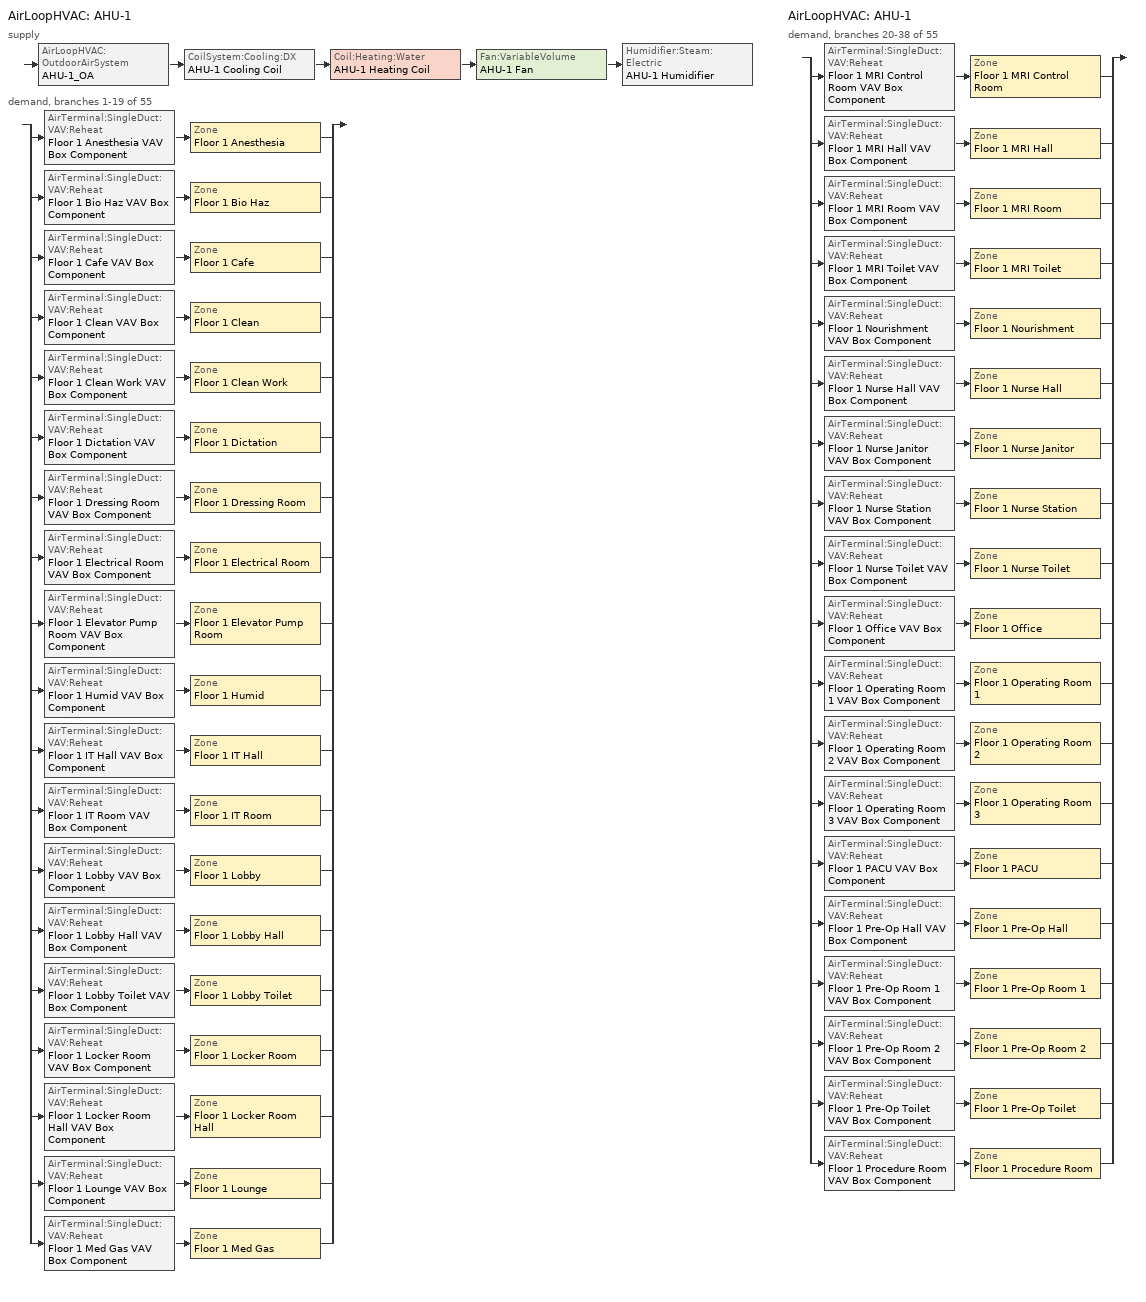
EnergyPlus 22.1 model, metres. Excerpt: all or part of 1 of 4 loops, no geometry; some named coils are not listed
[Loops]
AirLoopHVAC 'AHU-1'
 supply: AirLoopHVAC:OutdoorAirSystem 'AHU-1_OA' > CoilSystem:Cooling:DX 'AHU-1 Cooling Coil' > Coil:Heating:Water 'AHU-1 Heating Coil' > Fan:VariableVolume 'AHU-1 Fan' > Humidifier:Steam:Electric 'AHU-1 Humidifier'
 demand, branches 1-19 of 55: split
  | AirTerminal:SingleDuct:VAV:Reheat 'Floor 1 Anesthesia VAV Box Component' > Zone 'Floor 1 Anesthesia'
  | AirTerminal:SingleDuct:VAV:Reheat 'Floor 1 Bio Haz VAV Box Component' > Zone 'Floor 1 Bio Haz'
  | AirTerminal:SingleDuct:VAV:Reheat 'Floor 1 Cafe VAV Box Component' > Zone 'Floor 1 Cafe'
  | AirTerminal:SingleDuct:VAV:Reheat 'Floor 1 Clean VAV Box Component' > Zone 'Floor 1 Clean'
  | AirTerminal:SingleDuct:VAV:Reheat 'Floor 1 Clean Work VAV Box Component' > Zone 'Floor 1 Clean Work'
  | AirTerminal:SingleDuct:VAV:Reheat 'Floor 1 Dictation VAV Box Component' > Zone 'Floor 1 Dictation'
  | AirTerminal:SingleDuct:VAV:Reheat 'Floor 1 Dressing Room VAV Box Component' > Zone 'Floor 1 Dressing Room'
  | AirTerminal:SingleDuct:VAV:Reheat 'Floor 1 Electrical Room VAV Box Component' > Zone 'Floor 1 Electrical Room'
  | AirTerminal:SingleDuct:VAV:Reheat 'Floor 1 Elevator Pump Room VAV Box Component' > Zone 'Floor 1 Elevator Pump Room'
  | AirTerminal:SingleDuct:VAV:Reheat 'Floor 1 Humid VAV Box Component' > Zone 'Floor 1 Humid'
  | AirTerminal:SingleDuct:VAV:Reheat 'Floor 1 IT Hall VAV Box Component' > Zone 'Floor 1 IT Hall'
  | AirTerminal:SingleDuct:VAV:Reheat 'Floor 1 IT Room VAV Box Component' > Zone 'Floor 1 IT Room'
  | AirTerminal:SingleDuct:VAV:Reheat 'Floor 1 Lobby VAV Box Component' > Zone 'Floor 1 Lobby'
  | AirTerminal:SingleDuct:VAV:Reheat 'Floor 1 Lobby Hall VAV Box Component' > Zone 'Floor 1 Lobby Hall'
  | AirTerminal:SingleDuct:VAV:Reheat 'Floor 1 Lobby Toilet VAV Box Component' > Zone 'Floor 1 Lobby Toilet'
  | AirTerminal:SingleDuct:VAV:Reheat 'Floor 1 Locker Room VAV Box Component' > Zone 'Floor 1 Locker Room'
  | AirTerminal:SingleDuct:VAV:Reheat 'Floor 1 Locker Room Hall VAV Box Component' > Zone 'Floor 1 Locker Room Hall'
  | AirTerminal:SingleDuct:VAV:Reheat 'Floor 1 Lounge VAV Box Component' > Zone 'Floor 1 Lounge'
  | AirTerminal:SingleDuct:VAV:Reheat 'Floor 1 Med Gas VAV Box Component' > Zone 'Floor 1 Med Gas'
AirLoopHVAC 'AHU-1'
 demand, branches 20-38 of 55: split
  | AirTerminal:SingleDuct:VAV:Reheat 'Floor 1 MRI Control Room VAV Box Component' > Zone 'Floor 1 MRI Control Room'
  | AirTerminal:SingleDuct:VAV:Reheat 'Floor 1 MRI Hall VAV Box Component' > Zone 'Floor 1 MRI Hall'
  | AirTerminal:SingleDuct:VAV:Reheat 'Floor 1 MRI Room VAV Box Component' > Zone 'Floor 1 MRI Room'
  | AirTerminal:SingleDuct:VAV:Reheat 'Floor 1 MRI Toilet VAV Box Component' > Zone 'Floor 1 MRI Toilet'
  | AirTerminal:SingleDuct:VAV:Reheat 'Floor 1 Nourishment VAV Box Component' > Zone 'Floor 1 Nourishment'
  | AirTerminal:SingleDuct:VAV:Reheat 'Floor 1 Nurse Hall VAV Box Component' > Zone 'Floor 1 Nurse Hall'
  | AirTerminal:SingleDuct:VAV:Reheat 'Floor 1 Nurse Janitor VAV Box Component' > Zone 'Floor 1 Nurse Janitor'
  | AirTerminal:SingleDuct:VAV:Reheat 'Floor 1 Nurse Station VAV Box Component' > Zone 'Floor 1 Nurse Station'
  | AirTerminal:SingleDuct:VAV:Reheat 'Floor 1 Nurse Toilet VAV Box Component' > Zone 'Floor 1 Nurse Toilet'
  | AirTerminal:SingleDuct:VAV:Reheat 'Floor 1 Office VAV Box Component' > Zone 'Floor 1 Office'
  | AirTerminal:SingleDuct:VAV:Reheat 'Floor 1 Operating Room 1 VAV Box Component' > Zone 'Floor 1 Operating Room 1'
  | AirTerminal:SingleDuct:VAV:Reheat 'Floor 1 Operating Room 2 VAV Box Component' > Zone 'Floor 1 Operating Room 2'
  | AirTerminal:SingleDuct:VAV:Reheat 'Floor 1 Operating Room 3 VAV Box Component' > Zone 'Floor 1 Operating Room 3'
  | AirTerminal:SingleDuct:VAV:Reheat 'Floor 1 PACU VAV Box Component' > Zone 'Floor 1 PACU'
  | AirTerminal:SingleDuct:VAV:Reheat 'Floor 1 Pre-Op Hall VAV Box Component' > Zone 'Floor 1 Pre-Op Hall'
  | AirTerminal:SingleDuct:VAV:Reheat 'Floor 1 Pre-Op Room 1 VAV Box Component' > Zone 'Floor 1 Pre-Op Room 1'
  | AirTerminal:SingleDuct:VAV:Reheat 'Floor 1 Pre-Op Room 2 VAV Box Component' > Zone 'Floor 1 Pre-Op Room 2'
  | AirTerminal:SingleDuct:VAV:Reheat 'Floor 1 Pre-Op Toilet VAV Box Component' > Zone 'Floor 1 Pre-Op Toilet'
  | AirTerminal:SingleDuct:VAV:Reheat 'Floor 1 Procedure Room VAV Box Component' > Zone 'Floor 1 Procedure Room'
[DesignSpecification:ZoneAirDistribution] Zone Air Distribution Effectiveness in Cooling Mode=1; Zone Air Distribution Effectiveness in Heating Mode=1
Name | Minimum Zone Ventilation Efficiency
VAV_Zone_AirDistribution | 0.6
CM DSZAD Building
[Sizing:System]
AHU-1: Type of Load to Size On=Sensible; Design Outdoor Air Flow Rate {m3/s}=autosize; Central Heating Maximum System Air Flow Ratio=1; Preheat Design Temperature {C}=7; Preheat Design Humidity Ratio {kgWater/kgDryAir}=0.008; Precool Design Temperature {C}=11.1; Precool Design Humidity Ratio {kgWater/kgDryAir}=0.008; Central Cooling Design Supply Air Temperature {C}=11.1; Central Heating Design Supply Air Temperature {C}=-15; Type of Zone Sum to Use=NonCoincident; 100% Outdoor Air in Cooling=No; 100% Outdoor Air in Heating=No; Central Cooling Design Supply Air Humidity Ratio {kgWater/kgDryAir}=0.007; Central Heating Design Supply Air Humidity Ratio {kgWater/kgDryAir}=0.007; Cooling Supply Air Flow Rate Method=DesignDay; Cooling Supply Air Flow Rate {m3/s}=0; Heating Supply Air Flow Rate Method=DesignDay; Heating Supply Air Flow Rate {m3/s}=0; System Outdoor Air Method=ZoneSum
[AirLoopHVAC]
AHU-1: Design Supply Air Flow Rate {m3/s}=AUTOSIZE
[SetpointManager:MultiZone:Humidity:Minimum]
AHU-1 Humidifier HUMRAT setpoint: HVAC Air Loop=AHU-1; Setpoint Node or NodeList=AHU-1 Supply Equipment Outlet Node
[SetpointManager:MultiZone:Humidity:Maximum]
AHU-1 CoolC HUMRAT setpoint: HVAC Air Loop=AHU-1; Setpoint Node or NodeList=AHU-1_CoolC-AHU-1_HeatCNode
[SetpointManager:MixedAir] Control Variable=Temperature
Name | Setpoint Node or NodeList
AHU-1_CoolC SAT Manager | AHU-1_CoolC-AHU-1_HeatCNode
AHU-1_HeatC MixedAir Manager | AHU-1_HeatC-AHU-1 FanNode
AHU-1_OAMixed Air Temp Manager | AHU-1_OA-AHU-1_CoolCNode
[Controller:OutdoorAir]
AHU-1_OA_Controller: Minimum Outdoor Air Flow Rate {m3/s}=AUTOSIZE; Maximum Outdoor Air Flow Rate {m3/s}=AUTOSIZE; Economizer Control Type=NoEconomizer; Economizer Control Action Type=ModulateFlow; Lockout Type=LockoutWithHeating; Minimum Limit Type=FixedMinimum; Minimum Outdoor Air Schedule=MinOA_MotorizedDamper_Sched; Minimum Fraction of Outdoor Air Schedule=AHU-1_OAminOAFracSchedule; Mechanical Ventilation Controller=AHU-1_DCV
[CoilSystem:Cooling:DX]
AHU-1 Cooling Coil: Availability Schedule=Always_On; Cooling Coil=AHU-1 Cooling Coil
[Humidifier:Steam:Electric]
AHU-1 Humidifier: Availability Schedule=Always_On; Rated Capacity {m3/s}=3.72e-05; Rated Power {W}=100000; Rated Fan Power {W}=0; Standby Power {W}=0
[Fan:VariableVolume]
AHU-1 Fan: Availability Schedule=HVACOperationSchd; Fan Total Efficiency=0.6084; Pressure Rise {Pa}=1389.42; Maximum Flow Rate {m3/s}=AUTOSIZE; Fan Power Minimum Flow Rate Input Method=FixedFlowRate; Fan Power Minimum Air Flow Rate {m3/s}=0; Motor Efficiency=0.936; Motor In Airstream Fraction=1; Fan Power Coefficient 1=0.0408; Fan Power Coefficient 2=0.088; Fan Power Coefficient 3=-0.0729; Fan Power Coefficient 4=0.9437; Fan Power Coefficient 5=0
[Controller:MechanicalVentilation]
AHU-1_DCV: Availability Schedule=BLDG_OA_SCH; Demand Controlled Ventilation=Yes; System Outdoor Air Method=ZoneSum; Zone 1=Floor 1 Anesthesia; Design Specification Outdoor Air Object Name 1=SZ DSOA Floor 1 Anesthesia; Design Specification Zone Air Distribution Object Name 1=CM DSZAD Building; Zone 2=Floor 1 Bio Haz; Design Specification Outdoor Air Object Name 2=SZ DSOA Floor 1 Bio Haz; Design Specification Zone Air Distribution Object Name 2=CM DSZAD Building; Zone 3=Floor 1 Cafe; Design Specification Outdoor Air Object Name 3=SZ DSOA Floor 1 Cafe; Design Specification Zone Air Distribution Object Name 3=CM DSZAD Building; Zone 4=Floor 1 Clean; Design Specification Outdoor Air Object Name 4=SZ DSOA Floor 1 Clean; Design Specification Zone Air Distribution Object Name 4=CM DSZAD Building; Zone 5=Floor 1 Clean Work; Design Specification Outdoor Air Object Name 5=SZ DSOA Floor 1 Clean Work; Design Specification Zone Air Distribution Object Name 5=CM DSZAD Building; Zone 6=Floor 1 Dictation; Design Specification Outdoor Air Object Name 6=SZ DSOA Floor 1 Dictation; Design Specification Zone Air Distribution Object Name 6=CM DSZAD Building; Zone 7=Floor 1 Dressing Room; Design Specification Outdoor Air Object Name 7=SZ DSOA Floor 1 Dressing Room; Design Specification Zone Air Distribution Object Name 7=CM DSZAD Building; Zone 8=Floor 1 Electrical Room; Design Specification Outdoor Air Object Name 8=SZ DSOA Floor 1 Electrical Room; Design Specification Zone Air Distribution Object Name 8=CM DSZAD Building; Zone 9=Floor 1 Elevator Pump Room; Design Specification Outdoor Air Object Name 9=SZ DSOA Floor 1 Elevator Pump Room; Design Specification Zone Air Distribution Object Name 9=CM DSZAD Building; Zone 10=Floor 1 Humid; Design Specification Outdoor Air Object Name 10=SZ DSOA Floor 1 Humid; Design Specification Zone Air Distribution Object Name 10=CM DSZAD Building; Zone 11=Floor 1 IT Hall; Design Specification Outdoor Air Object Name 11=SZ DSOA Floor 1 IT Hall; Design Specification Zone Air Distribution Object Name 11=CM DSZAD Building; Zone 12=Floor 1 IT Room; Design Specification Outdoor Air Object Name 12=SZ DSOA Floor 1 IT Room; Design Specification Zone Air Distribution Object Name 12=CM DSZAD Building; Zone 13=Floor 1 Lobby; Design Specification Outdoor Air Object Name 13=SZ DSOA Floor 1 Lobby; Design Specification Zone Air Distribution Object Name 13=CM DSZAD Building; Zone 14=Floor 1 Lobby Hall; Design Specification Outdoor Air Object Name 14=SZ DSOA Floor 1 Lobby Hall; Design Specification Zone Air Distribution Object Name 14=CM DSZAD Building; Zone 15=Floor 1 Lobby Toilet; Design Specification Outdoor Air Object Name 15=SZ DSOA Floor 1 Lobby Toilet; Design Specification Zone Air Distribution Object Name 15=CM DSZAD Building; Zone 16=Floor 1 Locker Room; Design Specification Outdoor Air Object Name 16=SZ DSOA Floor 1 Locker Room; Design Specification Zone Air Distribution Object Name 16=CM DSZAD Building; Zone 17=Floor 1 Locker Room Hall; Design Specification Outdoor Air Object Name 17=SZ DSOA Floor 1 Locker Room Hall; Design Specification Zone Air Distribution Object Name 17=CM DSZAD Building; Zone 18=Floor 1 Lounge; Design Specification Outdoor Air Object Name 18=SZ DSOA Floor 1 Lounge; Design Specification Zone Air Distribution Object Name 18=CM DSZAD Building; Zone 19=Floor 1 Med Gas; Design Specification Outdoor Air Object Name 19=SZ DSOA Floor 1 Med Gas; Design Specification Zone Air Distribution Object Name 19=CM DSZAD Building; Zone 20=Floor 1 MRI Control Room; Design Specification Outdoor Air Object Name 20=SZ DSOA Floor 1 MRI Control Room; Design Specification Zone Air Distribution Object Name 20=CM DSZAD Building; Zone 21=Floor 1 MRI Hall; Design Specification Outdoor Air Object Name 21=SZ DSOA Floor 1 MRI Hall; Design Specification Zone Air Distribution Object Name 21=CM DSZAD Building; Zone 22=Floor 1 MRI Room; Design Specification Outdoor Air Object Name 22=SZ DSOA Floor 1 MRI Room; Design Specification Zone Air Distribution Object Name 22=CM DSZAD Building; Zone 23=Floor 1 MRI Toilet; Design Specification Outdoor Air Object Name 23=SZ DSOA Floor 1 MRI Toilet; Design Specification Zone Air Distribution Object Name 23=CM DSZAD Building; Zone 24=Floor 1 Nourishment; Design Specification Outdoor Air Object Name 24=SZ DSOA Floor 1 Nourishment; Design Specification Zone Air Distribution Object Name 24=CM DSZAD Building; Zone 25=Floor 1 Nurse Hall; Design Specification Outdoor Air Object Name 25=SZ DSOA Floor 1 Nurse Hall; Design Specification Zone Air Distribution Object Name 25=CM DSZAD Building; Zone 26=Floor 1 Nurse Janitor; Design Specification Outdoor Air Object Name 26=SZ DSOA Floor 1 Nurse Janitor; Design Specification Zone Air Distribution Object Name 26=CM DSZAD Building; Zone 27=Floor 1 Nurse Station; Design Specification Outdoor Air Object Name 27=SZ DSOA Floor 1 Nurse Station; Design Specification Zone Air Distribution Object Name 27=CM DSZAD Building; Zone 28=Floor 1 Nurse Toilet; Design Specification Outdoor Air Object Name 28=SZ DSOA Floor 1 Nurse Toilet; Design Specification Zone Air Distribution Object Name 28=CM DSZAD Building; Zone 29=Floor 1 Office; Design Specification Outdoor Air Object Name 29=SZ DSOA Floor 1 Office; Design Specification Zone Air Distribution Object Name 29=CM DSZAD Building; Zone 30=Floor 1 Operating Room 1; Design Specification Outdoor Air Object Name 30=SZ DSOA Floor 1 Operating Room 1; Design Specification Zone Air Distribution Object Name 30=CM DSZAD Building; Zone 31=Floor 1 Operating Room 2; Design Specification Outdoor Air Object Name 31=SZ DSOA Floor 1 Operating Room 2; Design Specification Zone Air Distribution Object Name 31=CM DSZAD Building; Zone 32=Floor 1 Operating Room 3; Design Specification Outdoor Air Object Name 32=SZ DSOA Floor 1 Operating Room 3; Design Specification Zone Air Distribution Object Name 32=CM DSZAD Building; Zone 33=Floor 1 PACU; Design Specification Outdoor Air Object Name 33=SZ DSOA Floor 1 PACU; Design Specification Zone Air Distribution Object Name 33=CM DSZAD Building; Zone 34=Floor 1 Pre-Op Hall; Design Specification Outdoor Air Object Name 34=SZ DSOA Floor 1 Pre-Op Hall; Design Specification Zone Air Distribution Object Name 34=CM DSZAD Building; Zone 35=Floor 1 Pre-Op Room 1; Design Specification Outdoor Air Object Name 35=SZ DSOA Floor 1 Pre-Op Room 1; Design Specification Zone Air Distribution Object Name 35=CM DSZAD Building; Zone 36=Floor 1 Pre-Op Room 2; Design Specification Outdoor Air Object Name 36=SZ DSOA Floor 1 Pre-Op Room 2; Design Specification Zone Air Distribution Object Name 36=CM DSZAD Building; Zone 37=Floor 1 Pre-Op Toilet; Design Specification Outdoor Air Object Name 37=SZ DSOA Floor 1 Pre-Op Toilet; Design Specification Zone Air Distribution Object Name 37=CM DSZAD Building; Zone 38=Floor 1 Procedure Room; Design Specification Outdoor Air Object Name 38=SZ DSOA Floor 1 Procedure Room; Design Specification Zone Air Distribution Object Name 38=CM DSZAD Building; Zone 39=Floor 1 Reception; Design Specification Outdoor Air Object Name 39=SZ DSOA Floor 1 Reception; Design Specification Zone Air Distribution Object Name 39=CM DSZAD Building; Zone 40=Floor 1 Reception Hall; Design Specification Outdoor Air Object Name 40=SZ DSOA Floor 1 Reception Hall; Design Specification Zone Air Distribution Object Name 40=CM DSZAD Building; Zone 41=Floor 1 Recovery Room; Design Specification Outdoor Air Object Name 41=SZ DSOA Floor 1 Recovery Room; Design Specification Zone Air Distribution Object Name 41=CM DSZAD Building; Zone 42=Floor 1 Scheduling; Design Specification Outdoor Air Object Name 42=SZ DSOA Floor 1 Scheduling; Design Specification Zone Air Distribution Object Name 42=CM DSZAD Building; Zone 43=Floor 1 Scrub; Design Specification Outdoor Air Object Name 43=SZ DSOA Floor 1 Scrub; Design Specification Zone Air Distribution Object Name 43=CM DSZAD Building; Zone 44=Floor 1 Soil; Design Specification Outdoor Air Object Name 44=SZ DSOA Floor 1 Soil; Design Specification Zone Air Distribution Object Name 44=CM DSZAD Building; Zone 45=Floor 1 Soil Hold; Design Specification Outdoor Air Object Name 45=SZ DSOA Floor 1 Soil Hold; Design Specification Zone Air Distribution Object Name 45=CM DSZAD Building; Zone 46=Floor 1 Soil Work; Design Specification Outdoor Air Object Name 46=SZ DSOA Floor 1 Soil Work; Design Specification Zone Air Distribution Object Name 46=CM DSZAD Building; Zone 47=Floor 1 Step Down; Design Specification Outdoor Air Object Name 47=SZ DSOA Floor 1 Step Down; Design Specification Zone Air Distribution Object Name 47=CM DSZAD Building; Zone 48=Floor 1 Sterile Hall; Design Specification Outdoor Air Object Name 48=SZ DSOA Floor 1 Sterile Hall; Design Specification Zone Air Distribution Object Name 48=CM DSZAD Building; Zone 49=Floor 1 Sterile Storage; Design Specification Outdoor Air Object Name 49=SZ DSOA Floor 1 Sterile Storage; Design Specification Zone Air Distribution Object Name 49=CM DSZAD Building; Zone 50=Floor 1 Storage; Design Specification Outdoor Air Object Name 50=SZ DSOA Floor 1 Storage; Design Specification Zone Air Distribution Object Name 50=CM DSZAD Building; Zone 51=Floor 1 Sub-Sterile; Design Specification Outdoor Air Object Name 51=SZ DSOA Floor 1 Sub-Sterile; Design Specification Zone Air Distribution Object Name 51=CM DSZAD Building; Zone 52=Floor 1 Utility Hall; Design Specification Outdoor Air Object Name 52=SZ DSOA Floor 1 Utility Hall; Design Specification Zone Air Distribution Object Name 52=CM DSZAD Building; Zone 53=Floor 1 Utility Janitor; Design Specification Outdoor Air Object Name 53=SZ DSOA Floor 1 Utility Janitor; Design Specification Zone Air Distribution Object Name 53=CM DSZAD Building; Zone 54=Floor 1 Utility Room; Design Specification Outdoor Air Object Name 54=SZ DSOA Floor 1 Utility Room; Design Specification Zone Air Distribution Object Name 54=CM DSZAD Building; Zone 55=Floor 1 Vestibule; Design Specification Outdoor Air Object Name 55=SZ DSOA Floor 1 Vestibule; Design Specification Zone Air Distribution Object Name 55=CM DSZAD Building
[Coil:Cooling:DX:TwoSpeed]
AHU-1 Cooling Coil: Availability Schedule=Always_On; High Speed Gross Rated Total Cooling Capacity {W} Sep 25, 2012: DX_TwoSpeedObject_from_VAV=AUTOSIZE; High Speed Gross Rated Sensible Heat Ratio Sep 25, 2012: DX_TwoSpeedObject_from_VAV=AUTOSIZE; High Speed Gross Rated Cooling COP {W/W}=3.39929; High Speed Rated Air Flow Rate {m3/s} Sep 25, 2012: DX_TwoSpeedObject_from_VAV=AUTOSIZE; Total Cooling Capacity Function of Temperature Curve=LgDX_OpHC_CapFT; Total Cooling Capacity Function of Flow Fraction Curve=LgDX_OpHC_CapFF; Energy Input Ratio Function of Temperature Curve=LgDX_OpHC_EIRFT; Energy Input Ratio Function of Flow Fraction Curve=LgDX_OpHC_EIRFF; Part Load Fraction Correlation Curve=LgDX_OpHC_PLR; Low Speed Gross Rated Total Cooling Capacity {W} Sep 25, 2012: DX_TwoSpeedObject_from_VAV=AUTOSIZE; Low Speed Gross Rated Sensible Heat Ratio Sep 25, 2012: DX_TwoSpeedObject_from_VAV=AUTOSIZE; Low Speed Gross Rated Cooling COP {W/W}=3.39929; Low Speed Rated Air Flow Rate {m3/s} Sep 25, 2012: DX_TwoSpeedObject_from_VAV=AUTOSIZE; Low Speed Total Cooling Capacity Function of Temperature Curve=LgDX_OpHC_CapFT; Low Speed Energy Input Ratio Function of Temperature Curve=LgDX_OpHC_EIRFT
[Coil:Heating:Water]
AHU-1 Heating Coil: Availability Schedule=Always_On; U-Factor Times Area Value {W/K}=AUTOSIZE; Maximum Water Flow Rate {m3/s}=AUTOSIZE; Performance Input Method=UFactorTimesAreaAndDesignWaterFlowRate; Rated Capacity {W}=AUTOSIZE; Rated Inlet Water Temperature {C}=82.22; Rated Inlet Air Temperature {C}=-20; Rated Outlet Water Temperature {C}=54.44; Rated Outlet Air Temperature {C}=11.1
[Controller:WaterCoil]
AHU-1_HeatC_Controller: Control Variable=Temperature; Action=NORMAL; Actuator Variable=FLOW; Controller Convergence Tolerance {deltaC}=0.0001; Maximum Actuated Flow {m3/s}=AUTOSIZE; Minimum Actuated Flow {m3/s}=0
[Sizing:Zone] Zone Cooling Design Supply Air Temperature Input Method=SupplyAirTemperature; Zone Cooling Design Supply Air Temperature {C}=11.1; Zone Heating Design Supply Air Temperature Input Method=SupplyAirTemperature; Zone Heating Design Supply Air Temperature {C}=40; Zone Cooling Design Supply Air Humidity Ratio {kg-H2O/kg-air}=0.0085; Zone Heating Design Supply Air Humidity Ratio {kgWater/kgDryAir}=0.008; Cooling Design Air Flow Rate {m3/s}=0; Cooling Minimum Air Flow Fraction=0; Heating Design Air Flow Method=DesignDay; Heating Design Air Flow Rate {m3/s}=0; Design Specification Zone Air Distribution Object=VAV_Zone_AirDistribution
Name | Design Specification Outdoor Air Object | Cooling Design Air Flow Method | Cooling Minimum Air Flow per Zone Floor Area {m3/s-m2}
Floor 1 Anesthesia | SZ DSOA Floor 1 Anesthesia | DesignDayWithLimit | 0
Floor 1 Bio Haz | SZ DSOA Floor 1 Bio Haz | DesignDay
Floor 1 Cafe | SZ DSOA Floor 1 Cafe | DesignDay
Floor 1 Clean | SZ DSOA Floor 1 Clean | DesignDayWithLimit | 0.00338645
Floor 1 Clean Work | SZ DSOA Floor 1 Clean Work | DesignDayWithLimit | 0.00338645
Floor 1 Dictation | SZ DSOA Floor 1 Dictation | DesignDay
Floor 1 Dressing Room | SZ DSOA Floor 1 Dressing Room | DesignDay
Floor 1 Electrical Room | SZ DSOA Floor 1 Electrical Room | DesignDay
Floor 1 Elevator Pump Room | SZ DSOA Floor 1 Elevator Pump Room | DesignDay
Floor 1 Humid | SZ DSOA Floor 1 Humid | DesignDay
Floor 1 IT Hall | SZ DSOA Floor 1 IT Hall | DesignDay
Floor 1 IT Room | SZ DSOA Floor 1 IT Room | DesignDay
Floor 1 Lobby | SZ DSOA Floor 1 Lobby | DesignDay
Floor 1 Lobby Hall | SZ DSOA Floor 1 Lobby Hall | DesignDay
Floor 1 Lobby Toilet | SZ DSOA Floor 1 Lobby Toilet | DesignDayWithLimit | 0
Floor 1 Locker Room | SZ DSOA Floor 1 Locker Room | DesignDay
Floor 1 Locker Room Hall | SZ DSOA Floor 1 Locker Room Hall | DesignDay
Floor 1 Lounge | SZ DSOA Floor 1 Lounge | DesignDay
Floor 1 Med Gas | SZ DSOA Floor 1 Med Gas | DesignDay
Floor 1 MRI Control Room | SZ DSOA Floor 1 MRI Control Room | DesignDayWithLimit | 0
Floor 1 MRI Hall | SZ DSOA Floor 1 MRI Hall | DesignDay
Floor 1 MRI Room | SZ DSOA Floor 1 MRI Room | DesignDayWithLimit | 0
Floor 1 MRI Toilet | SZ DSOA Floor 1 MRI Toilet | DesignDayWithLimit | 0
Floor 1 Nourishment | SZ DSOA Floor 1 Nourishment | DesignDay
Floor 1 Nurse Hall | SZ DSOA Floor 1 Nurse Hall | DesignDay
Floor 1 Nurse Janitor | SZ DSOA Floor 1 Nurse Janitor | DesignDay
Floor 1 Nurse Station | SZ DSOA Floor 1 Nurse Station | DesignDay
Floor 1 Nurse Toilet | SZ DSOA Floor 1 Nurse Toilet | DesignDayWithLimit | 0
Floor 1 Office | SZ DSOA Floor 1 Office | DesignDay
Floor 1 Operating Room 1 | SZ DSOA Floor 1 Operating Room 1 | DesignDayWithLimit | 0.0169323
Floor 1 Operating Room 2 | SZ DSOA Floor 1 Operating Room 2 | DesignDayWithLimit | 0.0169323
Floor 1 Operating Room 3 | SZ DSOA Floor 1 Operating Room 3 | DesignDayWithLimit | 0.0169323
Floor 1 PACU | SZ DSOA Floor 1 PACU | DesignDayWithLimit | 0.00507968
Floor 1 Pre-Op Hall | SZ DSOA Floor 1 Pre-Op Hall | DesignDay
Floor 1 Pre-Op Room 1 | SZ DSOA Floor 1 Pre-Op Room 1 | DesignDayWithLimit | 0.00507968
Floor 1 Pre-Op Room 2 | SZ DSOA Floor 1 Pre-Op Room 2 | DesignDayWithLimit | 0.00507968
Floor 1 Pre-Op Toilet | SZ DSOA Floor 1 Pre-Op Toilet | DesignDayWithLimit | 0
Floor 1 Procedure Room | SZ DSOA Floor 1 Procedure Room | DesignDayWithLimit | 0.0126992
[DesignSpecification:OutdoorAir]
Name | Outdoor Air Method | Outdoor Air Flow per Zone Floor Area {m3/s-m2} | Outdoor Air Flow per Person {m3/s-person}
SZ DSOA Floor 1 Anesthesia; SZ DSOA Floor 1 Clean; SZ DSOA Floor 1 Clean Work; SZ DSOA Floor 1 MRI Control Room; SZ DSOA Floor 1 MRI Room; SZ DSOA Floor 1 Soil; SZ DSOA Floor 1 Soil Hold; SZ DSOA Floor 1 Soil Work | Flow/Area | 0.001524
SZ DSOA Floor 1 Bio Haz; SZ DSOA Floor 1 Med Gas; SZ DSOA Floor 1 Nurse Janitor; SZ DSOA Floor 1 Sterile Storage; SZ DSOA Floor 1 Storage; SZ DSOA Floor 1 Utility Janitor; SZ DSOA Floor 1 Utility Room | Flow/Area | 0.000609599
SZ DSOA Floor 1 Cafe | Flow/Area | 0.0047244
SZ DSOA Floor 1 Dictation; SZ DSOA Floor 1 Dressing Room; SZ DSOA Floor 1 Humid; SZ DSOA Floor 1 IT Room; SZ DSOA Floor 1 Office; SZ DSOA Floor 1 Scheduling | Flow/Area | 0.0004318
SZ DSOA Floor 1 Electrical Room; SZ DSOA Floor 1 Elevator Pump Room; SZ DSOA Floor 1 Lobby Toilet; SZ DSOA Floor 1 MRI Toilet; SZ DSOA Floor 1 Nurse Toilet; SZ DSOA Floor 1 Pre-Op Toilet | Flow/Area | 0
SZ DSOA Floor 1 IT Hall; SZ DSOA Floor 1 Lobby Hall; SZ DSOA Floor 1 Locker Room Hall; SZ DSOA Floor 1 MRI Hall; SZ DSOA Floor 1 Nurse Hall; SZ DSOA Floor 1 Pre-Op Hall; SZ DSOA Floor 1 Reception Hall; SZ DSOA Floor 1 Scrub; SZ DSOA Floor 1 Sterile Hall; SZ DSOA Floor 1 Sub-Sterile; SZ DSOA Floor 1 Utility Hall; SZ DSOA Floor 1 Vestibule | Flow/Area | 0.0003048
SZ DSOA Floor 1 Lobby | Flow/Area | 0.000558799
SZ DSOA Floor 1 Locker Room; SZ DSOA Floor 1 Lounge | Flow/Area | 0.000685799
SZ DSOA Floor 1 Nourishment; SZ DSOA Floor 1 Nurse Station | Flow/Area | 0.000812799
SZ DSOA Floor 1 Operating Room 1; SZ DSOA Floor 1 Operating Room 2; SZ DSOA Floor 1 Operating Room 3 | Flow/Area | 0.005588
SZ DSOA Floor 1 PACU; SZ DSOA Floor 1 Recovery Room; SZ DSOA Floor 1 Step Down | Flow/Area | 0.00321733
SZ DSOA Floor 1 Pre-Op Room 1; SZ DSOA Floor 1 Pre-Op Room 2 | Flow/Area | 0.00296333
SZ DSOA Floor 1 Procedure Room | Flow/Area | 0.004064
SZ DSOA Floor 1 Reception | Sum | 0.0003048 | 0.00235974
[ZoneControl:Thermostat] Control Type Schedule=Dual Zone Control Type Sched
Name | Zone or ZoneList | Control 1
Floor 1 Anesthesia Thermostat | Floor 1 Anesthesia | Floor 1 Anesthesia Dual SP Control
Floor 1 Bio Haz Thermostat | Floor 1 Bio Haz | Floor 1 Bio Haz Dual SP Control
Floor 1 Cafe Thermostat | Floor 1 Cafe | Floor 1 Cafe Dual SP Control
Floor 1 Clean Thermostat | Floor 1 Clean | Floor 1 Clean Dual SP Control
Floor 1 Clean Work Thermostat | Floor 1 Clean Work | Floor 1 Clean Work Dual SP Control
Floor 1 Dictation Thermostat | Floor 1 Dictation | Floor 1 Dictation Dual SP Control
Floor 1 Dressing Room Thermostat | Floor 1 Dressing Room | Floor 1 Dressing Room Dual SP Control
Floor 1 Electrical Room Thermostat | Floor 1 Electrical Room | Floor 1 Electrical Room Dual SP Control
Floor 1 Elevator Pump Room Thermostat | Floor 1 Elevator Pump Room | Floor 1 Elevator Pump Room Dual SP Control
Floor 1 Humid Thermostat | Floor 1 Humid | Floor 1 Humid Dual SP Control
Floor 1 IT Hall Thermostat | Floor 1 IT Hall | Floor 1 IT Hall Dual SP Control
Floor 1 IT Room Thermostat | Floor 1 IT Room | Floor 1 IT Room Dual SP Control
Floor 1 Lobby Thermostat | Floor 1 Lobby | Floor 1 Lobby Dual SP Control
Floor 1 Lobby Hall Thermostat | Floor 1 Lobby Hall | Floor 1 Lobby Hall Dual SP Control
Floor 1 Lobby Toilet Thermostat | Floor 1 Lobby Toilet | Floor 1 Lobby Toilet Dual SP Control
Floor 1 Locker Room Thermostat | Floor 1 Locker Room | Floor 1 Locker Room Dual SP Control
Floor 1 Locker Room Hall Thermostat | Floor 1 Locker Room Hall | Floor 1 Locker Room Hall Dual SP Control
Floor 1 Lounge Thermostat | Floor 1 Lounge | Floor 1 Lounge Dual SP Control
Floor 1 Med Gas Thermostat | Floor 1 Med Gas | Floor 1 Med Gas Dual SP Control
Floor 1 MRI Control Room Thermostat | Floor 1 MRI Control Room | Floor 1 MRI Control Room Dual SP Control
Floor 1 MRI Hall Thermostat | Floor 1 MRI Hall | Floor 1 MRI Hall Dual SP Control
Floor 1 MRI Room Thermostat | Floor 1 MRI Room | Floor 1 MRI Room Dual SP Control
Floor 1 MRI Toilet Thermostat | Floor 1 MRI Toilet | Floor 1 MRI Toilet Dual SP Control
Floor 1 Nourishment Thermostat | Floor 1 Nourishment | Floor 1 Nourishment Dual SP Control
Floor 1 Nurse Hall Thermostat | Floor 1 Nurse Hall | Floor 1 Nurse Hall Dual SP Control
Floor 1 Nurse Janitor Thermostat | Floor 1 Nurse Janitor | Floor 1 Nurse Janitor Dual SP Control
Floor 1 Nurse Station Thermostat | Floor 1 Nurse Station | Floor 1 Nurse Station Dual SP Control
Floor 1 Nurse Toilet Thermostat | Floor 1 Nurse Toilet | Floor 1 Nurse Toilet Dual SP Control
Floor 1 Office Thermostat | Floor 1 Office | Floor 1 Office Dual SP Control
Floor 1 Operating Room 1 Thermostat | Floor 1 Operating Room 1 | Floor 1 Operating Room 1 Dual SP Control
Floor 1 Operating Room 2 Thermostat | Floor 1 Operating Room 2 | Floor 1 Operating Room 2 Dual SP Control
Floor 1 Operating Room 3 Thermostat | Floor 1 Operating Room 3 | Floor 1 Operating Room 3 Dual SP Control
Floor 1 PACU Thermostat | Floor 1 PACU | Floor 1 PACU Dual SP Control
Floor 1 Pre-Op Hall Thermostat | Floor 1 Pre-Op Hall | Floor 1 Pre-Op Hall Dual SP Control
Floor 1 Pre-Op Room 1 Thermostat | Floor 1 Pre-Op Room 1 | Floor 1 Pre-Op Room 1 Dual SP Control
Floor 1 Pre-Op Room 2 Thermostat | Floor 1 Pre-Op Room 2 | Floor 1 Pre-Op Room 2 Dual SP Control
Floor 1 Pre-Op Toilet Thermostat | Floor 1 Pre-Op Toilet | Floor 1 Pre-Op Toilet Dual SP Control
Floor 1 Procedure Room Thermostat | Floor 1 Procedure Room | Floor 1 Procedure Room Dual SP Control
[ThermostatSetpoint:DualSetpoint]
Name | Heating Setpoint Temperature Schedule | Cooling Setpoint Temperature Schedule
Floor 1 Anesthesia Dual SP Control; Floor 1 Bio Haz Dual SP Control; Floor 1 Cafe Dual SP Control; Floor 1 Clean Dual SP Control; Floor 1 Clean Work Dual SP Control; Floor 1 Electrical Room Dual SP Control; Floor 1 Elevator Pump Room Dual SP Control; Floor 1 IT Hall Dual SP Control; Floor 1 Lobby Dual SP Control; Floor 1 Lobby Hall Dual SP Control; Floor 1 Lobby Toilet Dual SP Control; Floor 1 Locker Room Dual SP Control; Floor 1 Locker Room Hall Dual SP Control; Floor 1 Lounge Dual SP Control; Floor 1 Med Gas Dual SP Control; Floor 1 MRI Control Room Dual SP Control; Floor 1 MRI Hall Dual SP Control; Floor 1 MRI Room Dual SP Control; Floor 1 MRI Toilet Dual SP Control; Floor 1 Nourishment Dual SP Control; Floor 1 Nurse Hall Dual SP Control; Floor 1 Nurse Janitor Dual SP Control; Floor 1 Nurse Station Dual SP Control; Floor 1 Nurse Toilet Dual SP Control; Floor 1 PACU Dual SP Control; Floor 1 Pre-Op Hall Dual SP Control; Floor 1 Pre-Op Room 1 Dual SP Control; Floor 1 Pre-Op Room 2 Dual SP Control; Floor 1 Pre-Op Toilet Dual SP Control; Floor 1 Procedure Room Dual SP Control | HTGSETP_SCH_YES_OPTIMUM | CLGSETP_SCH_YES_OPTIMUM
Floor 1 Dictation Dual SP Control; Floor 1 Dressing Room Dual SP Control; Floor 1 Humid Dual SP Control; Floor 1 IT Room Dual SP Control; Floor 1 Office Dual SP Control | HTGSETP_SCH_YES_OPTIMUM_OFF_w_SB | CLGSETP_SCH_YES_OPTIMUM_OFF_w_SB
Floor 1 Operating Room 1 Dual SP Control; Floor 1 Operating Room 2 Dual SP Control; Floor 1 Operating Room 3 Dual SP Control | OR_HTGSETP_SCH | OR_CLGSETP_SCH
[Zone equipment]
Floor 1 Anesthesia: Floor 1 Anesthesia Exhaust Fan, Floor 1 Anesthesia VAV Box Component
Floor 1 Bio Haz: Floor 1 Bio Haz VAV Box Component
Floor 1 Cafe: Floor 1 Cafe VAV Box Component
Floor 1 Clean: Floor 1 Clean VAV Box Component
Floor 1 Clean Work: Floor 1 Clean Work VAV Box Component
Floor 1 Dictation: Floor 1 Dictation VAV Box Component
Floor 1 Dressing Room: Floor 1 Dressing Room VAV Box Component
Floor 1 Electrical Room: Floor 1 Electrical Room VAV Box Component
Floor 1 Elevator Pump Room: Floor 1 Elevator Pump Room VAV Box Component
Floor 1 Humid: Floor 1 Humid VAV Box Component
Floor 1 IT Hall: Floor 1 IT Hall VAV Box Component
Floor 1 IT Room: Floor 1 IT Room VAV Box Component
Floor 1 Lobby: Floor 1 Lobby VAV Box Component
Floor 1 Lobby Hall: Floor 1 Lobby Hall VAV Box Component
Floor 1 Lobby Toilet: Floor 1 Lobby Toilet Exhaust Fan, Floor 1 Lobby Toilet VAV Box Component
Floor 1 Locker Room: Floor 1 Locker Room VAV Box Component
Floor 1 Locker Room Hall: Floor 1 Locker Room Hall VAV Box Component
Floor 1 Lounge: Floor 1 Lounge VAV Box Component
Floor 1 Med Gas: Floor 1 Med Gas VAV Box Component
Floor 1 MRI Control Room: Floor 1 MRI Control Room Exhaust Fan, Floor 1 MRI Control Room VAV Box Component
Floor 1 MRI Hall: Floor 1 MRI Hall VAV Box Component
Floor 1 MRI Room: Floor 1 MRI Room Exhaust Fan, Floor 1 MRI Room VAV Box Component
Floor 1 MRI Toilet: Floor 1 MRI Toilet Exhaust Fan, Floor 1 MRI Toilet VAV Box Component
Floor 1 Nourishment: Floor 1 Nourishment VAV Box Component
Floor 1 Nurse Hall: Floor 1 Nurse Hall VAV Box Component
Floor 1 Nurse Janitor: Floor 1 Nurse Janitor VAV Box Component
Floor 1 Nurse Station: Floor 1 Nurse Station VAV Box Component
Floor 1 Nurse Toilet: Floor 1 Nurse Toilet Exhaust Fan, Floor 1 Nurse Toilet VAV Box Component
Floor 1 Office: Floor 1 Office VAV Box Component
Floor 1 Operating Room 1: Floor 1 Operating Room 1 VAV Box Component
Floor 1 Operating Room 2: Floor 1 Operating Room 2 VAV Box Component
Floor 1 Operating Room 3: Floor 1 Operating Room 3 VAV Box Component
Floor 1 PACU: Floor 1 PACU VAV Box Component
Floor 1 Pre-Op Hall: Floor 1 Pre-Op Hall VAV Box Component
Floor 1 Pre-Op Room 1: Floor 1 Pre-Op Room 1 VAV Box Component
Floor 1 Pre-Op Room 2: Floor 1 Pre-Op Room 2 VAV Box Component
Floor 1 Pre-Op Toilet: Floor 1 Pre-Op Toilet Exhaust Fan, Floor 1 Pre-Op Toilet VAV Box Component
Floor 1 Procedure Room: Floor 1 Procedure Room VAV Box Component
[AirTerminal:SingleDuct:VAV:Reheat] Availability Schedule=Always_On; Maximum Air Flow Rate {m3/s}=AUTOSIZE; Maximum Hot Water or Steam Flow Rate {m3/s}=AUTOSIZE; Minimum Hot Water or Steam Flow Rate {m3/s}=0; Convergence Tolerance=0.001; Damper Heating Action=ReverseWithLimits; Maximum Flow Fraction During Reheat=0.5; Maximum Reheat Air Temperature {C}=40
Name | Zone Minimum Air Flow Input Method | Constant Minimum Air Flow Fraction | Reheat Coil | Minimum Air Flow Fraction Schedule
Floor 1 Anesthesia VAV Box Component | Constant | 1 | Floor 1 Anesthesia VAV Box Reheat Coil
Floor 1 Bio Haz VAV Box Component | Constant | 0.2 | Floor 1 Bio Haz VAV Box Reheat Coil
Floor 1 Cafe VAV Box Component | Constant | 0.2 | Floor 1 Cafe VAV Box Reheat Coil
Floor 1 Clean VAV Box Component | Constant | 1 | Floor 1 Clean VAV Box Reheat Coil
Floor 1 Clean Work VAV Box Component | Constant | 1 | Floor 1 Clean Work VAV Box Reheat Coil
Floor 1 Dictation VAV Box Component | Scheduled |  | Floor 1 Dictation VAV Box Reheat Coil | Floor 1 Dictation_MDP_Sch
Floor 1 Dressing Room VAV Box Component | Scheduled |  | Floor 1 Dressing Room VAV Box Reheat Coil | Floor 1 Dressing Room_MDP_Sch
Floor 1 Electrical Room VAV Box Component | Constant | 0.2 | Floor 1 Electrical Room VAV Box Reheat Coil
Floor 1 Elevator Pump Room VAV Box Component | Constant | 0.2 | Floor 1 Elevator Pump Room VAV Box Reheat Coil
Floor 1 Humid VAV Box Component | Scheduled |  | Floor 1 Humid VAV Box Reheat Coil | Floor 1 Humid_MDP_Sch
Floor 1 IT Hall VAV Box Component | Constant | 0.2 | Floor 1 IT Hall VAV Box Reheat Coil
Floor 1 IT Room VAV Box Component | Scheduled |  | Floor 1 IT Room VAV Box Reheat Coil | Floor 1 IT Room_MDP_Sch
Floor 1 Lobby VAV Box Component | Constant | 0.2 | Floor 1 Lobby VAV Box Reheat Coil
Floor 1 Lobby Hall VAV Box Component | Constant | 0.2 | Floor 1 Lobby Hall VAV Box Reheat Coil
Floor 1 Lobby Toilet VAV Box Component | Constant | 1 | Floor 1 Lobby Toilet VAV Box Reheat Coil
Floor 1 Locker Room VAV Box Component | Constant | 0.2 | Floor 1 Locker Room VAV Box Reheat Coil
Floor 1 Locker Room Hall VAV Box Component | Constant | 0.2 | Floor 1 Locker Room Hall VAV Box Reheat Coil
Floor 1 Lounge VAV Box Component | Constant | 0.2 | Floor 1 Lounge VAV Box Reheat Coil
Floor 1 Med Gas VAV Box Component | Constant | 0.2 | Floor 1 Med Gas VAV Box Reheat Coil
Floor 1 MRI Control Room VAV Box Component | Constant | 0.2 | Floor 1 MRI Control Room VAV Box Reheat Coil
Floor 1 MRI Hall VAV Box Component | Constant | 0.2 | Floor 1 MRI Hall VAV Box Reheat Coil
Floor 1 MRI Room VAV Box Component | Constant | 0.2 | Floor 1 MRI Room VAV Box Reheat Coil
Floor 1 MRI Toilet VAV Box Component | Constant | 1 | Floor 1 MRI Toilet VAV Box Reheat Coil
Floor 1 Nourishment VAV Box Component | Constant | 0.2 | Floor 1 Nourishment VAV Box Reheat Coil
Floor 1 Nurse Hall VAV Box Component | Constant | 0.2 | Floor 1 Nurse Hall VAV Box Reheat Coil
Floor 1 Nurse Janitor VAV Box Component | Constant | 0.2 | Floor 1 Nurse Janitor VAV Box Reheat Coil
Floor 1 Nurse Station VAV Box Component | Constant | 0.2 | Floor 1 Nurse Station VAV Box Reheat Coil
Floor 1 Nurse Toilet VAV Box Component | Constant | 1 | Floor 1 Nurse Toilet VAV Box Reheat Coil
Floor 1 Office VAV Box Component | Scheduled |  | Floor 1 Office VAV Box Reheat Coil | Floor 1 Office_MDP_Sch
Floor 1 Operating Room 1 VAV Box Component | Scheduled |  | Floor 1 Operating Room 1 VAV Box Reheat Coil | OR_MinSA_Sched
Floor 1 Operating Room 2 VAV Box Component | Scheduled |  | Floor 1 Operating Room 2 VAV Box Reheat Coil | OR_MinSA_Sched
Floor 1 Operating Room 3 VAV Box Component | Constant | 1 | Floor 1 Operating Room 3 VAV Box Reheat Coil
Floor 1 PACU VAV Box Component | Constant | 1 | Floor 1 PACU VAV Box Reheat Coil
Floor 1 Pre-Op Hall VAV Box Component | Constant | 0.2 | Floor 1 Pre-Op Hall VAV Box Reheat Coil
Floor 1 Pre-Op Room 1 VAV Box Component | Constant | 1 | Floor 1 Pre-Op Room 1 VAV Box Reheat Coil
Floor 1 Pre-Op Room 2 VAV Box Component | Constant | 1 | Floor 1 Pre-Op Room 2 VAV Box Reheat Coil
Floor 1 Pre-Op Toilet VAV Box Component | Constant | 1 | Floor 1 Pre-Op Toilet VAV Box Reheat Coil
Floor 1 Procedure Room VAV Box Component | Constant | 1 | Floor 1 Procedure Room VAV Box Reheat Coil
[Fan:ZoneExhaust] Availability Schedule=Hours_of_operation; Balanced Exhaust Fraction Schedule=AHU_1 Balanced Exhaust Fraction Schedule
Name | Fan Total Efficiency | Pressure Rise {Pa} | Maximum Flow Rate {m3/s}
Floor 1 Anesthesia Exhaust Fan | 0.31 | 249.1 | 0.0679562
Floor 1 Lobby Toilet Exhaust Fan; Floor 1 MRI Toilet Exhaust Fan; Floor 1 Nurse Toilet Exhaust Fan; Floor 1 Pre-Op Toilet Exhaust Fan | 0.31 | 249.1 | 0.0424726
Floor 1 MRI Control Room Exhaust Fan | 0.31 | 249.1 | 0.1586
Floor 1 MRI Room Exhaust Fan | 0.385 | 124.5 | 0.4153
[Schedule:Compact]
AHU-1_OAminOAFracSchedule: Through: 12/31, For: AllDays, Until: 24:00, 0.33
Hours_of_operation; HVACOperationSchd; MinOA_MotorizedDamper_Sched: Through: 12/31, For: Weekdays, Until: 06:00, 0, Until: 19:00, 1, Until: 24:00, 0, For: Saturdays, Until: 06:00, 0, Until: 19:00, 1, Until: 24:00, 0, For: SummerDesignDay, Until: 06:00, 0, Until: 19:00, 1, Until: 24:00, 0, For: WinterDesignDay, Until: 06:00, 0, Until: 19:00, 1, Until: 24:00, 0, For: Sunday Holidays AllOtherDays, Until: 06:00, 0, Until: 19:00, 0, Until: 24:00, 0
ALWAYS_ON; AHU_1 Balanced Exhaust Fraction Schedule: Through: 12/31, For: AllDays, Until: 24:00, 1
OR_MinSA_Sched: Through: 12/31, For: Weekdays, Until: 06:00, 0.2, Until: 18:00, 1, Until: 24:00, 0.2, For: SummerDesignDay, Until: 24:00, 1, For: WinterDesignDay, Until: 24:00, 0.2, For: Saturday, Until: 06:00, 0.2, Until: 18:00, 1, Until: 24:00, 0.2, For: Sunday Holidays AllOtherDays, Until: 24:00, 0.2
Dual Zone Control Type Sched: Through: 12/31, For: AllDays, Until: 24:00, 4
HTGSETP_SCH_YES_OPTIMUM: Through: 12/31, For: Weekdays, Until: 05:00, 18.3, Until: 06:00, 19.4, Until: 07:00, 20, Until: 18:00, 21.1, Until: 24:00, 18.3, For: SummerDesignDay, Until: 05:00, 18.3, Until: 18:00, 21.1, Until: 24:00, 18.3, For: WinterDesignDay, Until: 07:00, 18.3, Until: 18:00, 21.1, Until: 24:00, 18.3, For: Saturdays, Until: 05:00, 18.3, Until: 06:00, 19.4, Until: 07:00, 20, Until: 15:00, 21.1, Until: 24:00, 18.3, For: Sunday Holidays AllOtherDays, Until: 24:00, 18.3
HTGSETP_SCH_YES_OPTIMUM_OFF_w_SB: Through: 12/31, For: Weekdays, Until: 01:00, 18.3, Until: 02:00, 18.3, Until: 03:00, 18.3, Until: 04:00, 18.3, Until: 05:00, 18.3, Until: 06:00, 19.4, Until: 07:00, 20, Until: 08:00, 21.1, Until: 09:00, 21.1, Until: 10:00, 21.1, Until: 11:00, 21.1, Until: 12:00, 21.1, Until: 13:00, 20.5444, Until: 14:00, 21.1, Until: 15:00, 20.5444, Until: 16:00, 21.1, Until: 17:00, 21.1, Until: 18:00, 21.1, Until: 19:00, 18.3, Until: 20:00, 18.3, Until: 21:00, 18.3, Until: 22:00, 18.3, Until: 23:00, 18.3, Until: 24:00, 18.3, For Saturdays, Until: 01:00, 18.3, Until: 02:00, 18.3, Until: 03:00, 18.3, Until: 04:00, 18.3, Until: 05:00, 18.3, Until: 06:00, 19.4, Until: 07:00, 20, Until: 08:00, 21.1, Until: 09:00, 21.1, Until: 10:00, 21.1, Until: 11:00, 21.1, Until: 12:00, 20.5444, Until: 13:00, 21.1, Until: 14:00, 21.1, Until: 15:00, 20.5444, Until: 16:00, 18.3, Until: 17:00, 18.3, Until: 18:00, 18.3, Until: 19:00, 18.3, Until: 20:00, 18.3, Until: 21:00, 18.3, Until: 22:00, 18.3, Until: 23:00, 18.3, Until: 24:00, 18.3, For: SummerDesignDay, Until: 05:00, 18.3, Until: 18:00, 21.1, Until: 24:00, 18.3, For: WinterDesignDay, Until: 07:00, 18.3, Until: 18:00, 21.1, Until: 24:00, 18.3, For: Sunday Holidays AllOtherDays, Until: 24:00, 18.3
CLGSETP_SCH_YES_OPTIMUM: Through: 12/31, For: Weekdays, Until: 05:00, 25, Until: 06:00, 23.9, Until: 07:00, 23.3, Until: 18:00, 22.2, Until: 24:00, 25, For: SummerDesignDay, Until: 07:00, 25, Until: 18:00, 22.2, Until: 24:00, 25, For: WinterDesignDay, Until: 07:00, 25, Until: 15:00, 22.2, Until: 24:00, 25, For: Saturdays, Until: 05:00, 25, Until: 06:00, 23.9, Until: 07:00, 23.3, Until: 15:00, 22.2, Until: 24:00, 25, For: Sunday Holidays AllOtherDays, Until: 24:00, 25
CLGSETP_SCH_YES_OPTIMUM_OFF_w_SB: Through: 12/31, For: Weekdays, Until: 01:00, 25, Until: 02:00, 25, Until: 03:00, 25, Until: 04:00, 25, Until: 05:00, 25, Until: 06:00, 23.9, Until: 07:00, 23.3, Until: 08:00, 22.2, Until: 09:00, 22.2, Until: 10:00, 22.2, Until: 11:00, 22.2, Until: 12:00, 22.2, Until: 13:00, 22.7556, Until: 14:00, 22.2, Until: 15:00, 22.7556, Until: 16:00, 22.2, Until: 17:00, 22.2, Until: 18:00, 22.2, Until: 19:00, 25, Until: 20:00, 25, Until: 21:00, 25, Until: 22:00, 25, Until: 23:00, 25, Until: 24:00, 25, For Saturdays, Until: 01:00, 25, Until: 02:00, 25, Until: 03:00, 25, Until: 04:00, 25, Until: 05:00, 25, Until: 06:00, 23.9, Until: 07:00, 23.3, Until: 08:00, 22.2, Until: 09:00, 22.2, Until: 10:00, 22.2, Until: 11:00, 22.2, Until: 12:00, 22.7556, Until: 13:00, 22.2, Until: 14:00, 22.2, Until: 15:00, 22.7556, Until: 16:00, 25, Until: 17:00, 25, Until: 18:00, 25, Until: 19:00, 25, Until: 20:00, 25, Until: 21:00, 25, Until: 22:00, 25, Until: 23:00, 25, Until: 24:00, 25, For: SummerDesignDay, Until: 07:00, 25, Until: 18:00, 22.2, Until: 24:00, 25, For: WinterDesignDay, Until: 07:00, 25, Until: 15:00, 22.2, Until: 24:00, 25, For: Sunday Holidays AllOtherDays, Until: 24:00, 25
OR_HTGSETP_SCH: Through: 12/31, For: ALLDays, Until: 24:00, 18.1
OR_CLGSETP_SCH: Through: 12/31, For: AllDays, Until: 06:00, 22.2, Until: 17:00, 18.6, Until: 24:00, 22.2
BLDG_OA_SCH: Through: 12/31, For: Weekdays, Until: 06:00, 0, Until: 19:00, 1, Until: 24:00, 0, For: SummerDesignDay, Until: 06:00, 0, Until: 19:00, 1, Until: 24:00, 0, For: WinterDesignDay, Until: 06:00, 0, Until: 19:00, 1, Until: 24:00, 0, For: Saturday, Until: 06:00, 0, Until: 19:00, 1, Until: 24:00, 0, For: Sunday Holidays AllOtherDays, Until: 24:00, 0
Floor 1 Dictation_MDP_Sch; Floor 1 Dressing Room_MDP_Sch; Floor 1 Humid_MDP_Sch; Floor 1 IT Room_MDP_Sch; Floor 1 Office_MDP_Sch: Through: 12/31, For: Weekdays, Until: 01:00, 0.2, Until: 02:00, 0.2, Until: 03:00, 0.2, Until: 04:00, 0.2, Until: 05:00, 0.2, Until: 06:00, 0.2, Until: 07:00, 0.2, Until: 08:00, 0.2, Until: 09:00, 0.2, Until: 10:00, 0.2, Until: 11:00, 0.2, Until: 12:00, 0.2, Until: 13:00, 0, Until: 14:00, 0.2, Until: 15:00, 0, Until: 16:00, 0.2, Until: 17:00, 0.2, Until: 18:00, 0.2, Until: 19:00, 0.2, Until: 20:00, 0.2, Until: 21:00, 0.2, Until: 22:00, 0.2, Until: 23:00, 0.2, Until: 24:00, 0.2, For Saturdays, Until: 01:00, 0.2, Until: 02:00, 0.2, Until: 03:00, 0.2, Until: 04:00, 0.2, Until: 05:00, 0.2, Until: 06:00, 0.2, Until: 07:00, 0.2, Until: 08:00, 0.2, Until: 09:00, 0.2, Until: 10:00, 0.2, Until: 11:00, 0.2, Until: 12:00, 0, Until: 13:00, 0.2, Until: 14:00, 0.2, Until: 15:00, 0, Until: 16:00, 0.2, Until: 17:00, 0.2, Until: 18:00, 0.2, Until: 19:00, 0.2, Until: 20:00, 0.2, Until: 21:00, 0.2, Until: 22:00, 0.2, Until: 23:00, 0.2, Until: 24:00, 0.2, For: AllOtherDays, Until: 24:00, 0.2
[Curve:Quadratic]
Name | Coefficient1 Constant | Coefficient2 x | Coefficient3 x**2 | Minimum Value of x | Maximum Value of x
LgDX_OpHC_CapFF | 0.77136 | 0.34053 | -0.11088 | 0.75918 | 1.13877
LgDX_OpHC_EIRFF | 1.2055 | -0.32953 | 0.12308 | 0.75918 | 1.13877
LgDX_OpHC_PLR | 0.771 | 0.229 | 0 | 0 | 1
[Curve:Biquadratic] Minimum Value of x=17; Maximum Value of x=22; Minimum Value of y=13; Maximum Value of y=46
Name | Coefficient1 Constant | Coefficient2 x | Coefficient3 x**2 | Coefficient4 y | Coefficient5 y**2 | Coefficient6 x*y
LgDX_OpHC_CapFT | 0.42415 | 0.04426 | -0.00042 | 0.00333 | -0.00008 | -0.00021
LgDX_OpHC_EIRFT | 1.23649 | -0.02431 | 0.00057 | -0.01434 | 0.00063 | -0.00038
